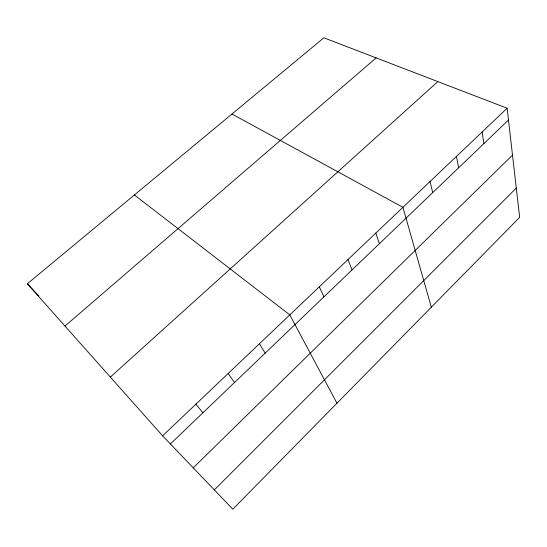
<?xml version="1.0" encoding="UTF-8"?>
<svg xmlns="http://www.w3.org/2000/svg" width="547" height="547" viewBox="0 0 547 547"><rect width="100%" height="100%" fill="white"/><g stroke="black" fill="none" stroke-linecap="round" stroke-linejoin="round"><path stroke-width="0.82" d="M214.328 489.886L516.293 188.065M193.228 467.822L512.505 155.116M170.39 443.945L508.478 120.025M162.623 435.822L507.124 108.224L323.858 37.798L27.35 283.763L162.623 435.822L232.803 509.202L519.65 217.344L507.124 108.224M110.364 377.074L437.846 81.599M64.984 326.06L376.138 57.886M231.969 114.022L402.927 207.306L431.316 307.223M134.398 194.964L289.794 314.887L336.966 403.221M27.35 283.763L38.851 296.002M195.874 404.199L202.944 412.759M228.126 373.533L234.526 382.497M259.415 343.776L265.192 353.116M319.298 286.833L323.913 296.857M347.967 259.572L352.049 269.903M375.83 233.077L379.406 243.688M430.072 181.495L432.698 192.633M456.465 156.394L458.646 167.772M482.139 131.977L483.897 143.581"/></g></svg>
